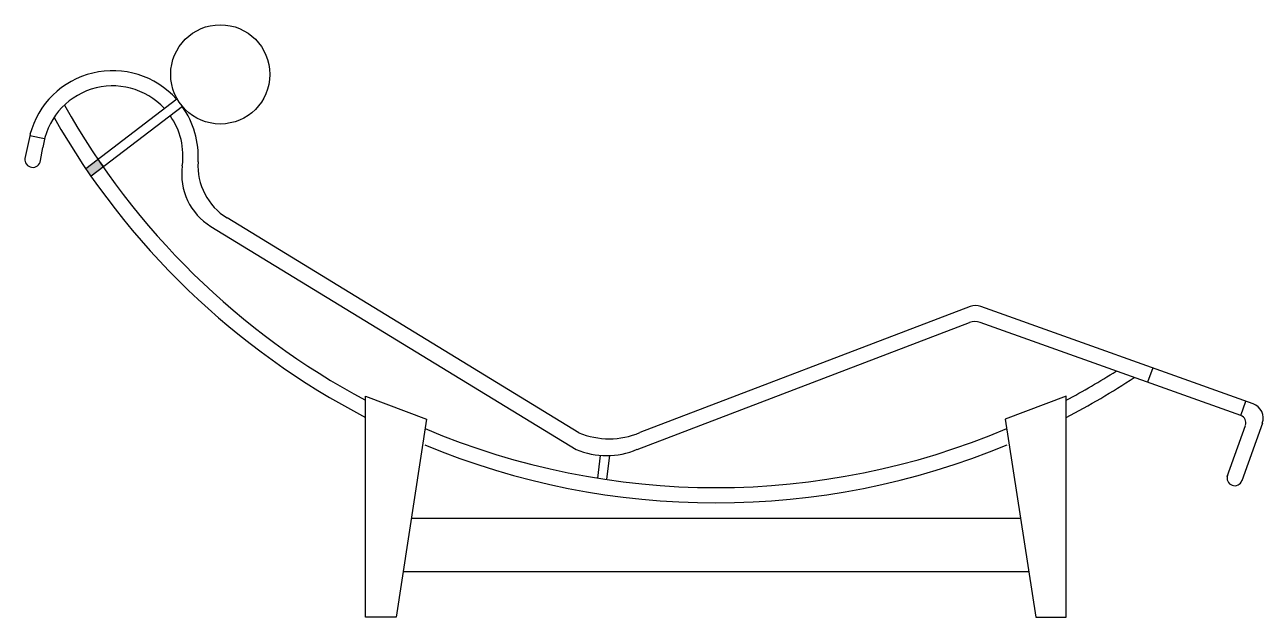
# Model space of a CAD drawing. Extents: x -45 to 118, y 0 to 78.
import ezdxf

# ---------------------------------------------------------------- set-up
doc = ezdxf.new("R2010")
doc.units = 0
doc.header["$LTSCALE"] = 50
doc.header["$MEASUREMENT"] = 0
doc.layers.get('0').update_dxf_attribs({"linetype": 'CONTINUOUS'})

msp = doc.modelspace()

# ---------------------------------------------------------------- linework, layer by layer
at = {"color": 0, "linetype": 'ByBlock'}
for p, q in [((-36.75, 58.85), (-24.78, 67.99)), ((-36.02, 57.9), (-24.05, 67.04)), ((-44.07, 63.32), (-44.75, 60.18)), ((-42.16, 62.75), (-44.11, 63.13)), ((-42.69, 59.91), (-42.37, 61.62)), ((28, 24.2), (-18.19, 52.38)), ((-20.31, 51.26), (27.64, 22)), ((79.39, 40.74), (36.01, 24.22)), ((116.54, 27.99), (80.78, 40.76)), ((35.65, 22.02), (79.32, 38.65)), ((114.93, 26.45), (80.7, 38.66)), ((103.36, 32.7), (102.69, 30.82)), ((114.93, 26.45), (115.6, 28.33)), ((113.14, 18.46), (115.54, 25.17)), ((117.76, 25.44), (115.07, 17.9)), ((30.8, 21.23), (30.45, 18.24)), ((32.01, 21.2), (31.64, 18.1)), ((31.64, 18.1), (31.64, 18.06)), ((6, 13), (86, 13)), ((5, 6), (87, 6))]:
    msp.add_line(p, q, dxfattribs=at)
for points in [[(8, 26), (4, 0), (0, 0), (0, 29)], [(84, 26), (88, 0), (92, 0), (92, 29)]]:
    msp.add_lwpolyline(points, close=True, dxfattribs=at)
msp.add_circle((-19.08, 71.21), 6.51, dxfattribs=at)
for centre, radius, start, end in [((-33.21, 60.47), 11.23, 41.7582, 165.2677), ((-33.21, 60.47), 9.23, 42.7108, 172.8618), ((46, 115), 98, 209.2038, 242.0054), ((-33.21, 60.47), 11.23, 356.2416, 35.6308), ((46, 115), 100, 209.6375, 242.6129), ((-33.21, 60.47), 9.23, 352.0468, 35.2529), ((-43.72, 60.05), 1.04, 172.562, 352.562), ((-16.15, 58.09), 8, 172.0468, 238.6158), ((-14.02, 59.21), 8, 176.2416, 238.6158), ((80.11, 38.87), 2, 70.3614, 110.8455), ((80.03, 36.78), 2, 70.3614, 110.8455), ((46, 115), 98, 297.9946, 302.435), ((46, 115), 100, 297.3871, 303.3226), ((115.87, 26.11), 2, 340.3614, 70.3614), ((114.59, 25.51), 1, 340.3614, 70.3614), ((46, 115), 98, 247.0629, 292.9371), ((31.98, 33.62), 10.22, 247.0693, 293.1804), ((46, 115), 100, 247.5215, 292.4785), ((31.63, 31.42), 10.22, 247.0693, 293.1804), ((46, 115), 98, 261.354, 261.3562), ((114.13, 18.26), 1.01, 160.3614, 340.3614)]:
    msp.add_arc(centre, radius, start, end, dxfattribs=at)
for points in [[(-36.72, 58.86), (-36.02, 57.89), (-35.04, 60.14), (-34.37, 59.14)], [(-35.04, 60.14), (-34.37, 59.14), (-34.36, 59.16), (-35.04, 60.14)], [(-34.39, 59.13), (-34.86, 59.84), (-34.34, 59.16)]]:
    msp.add_solid(points, dxfattribs=at)

doc.saveas('drawing.dxf')
